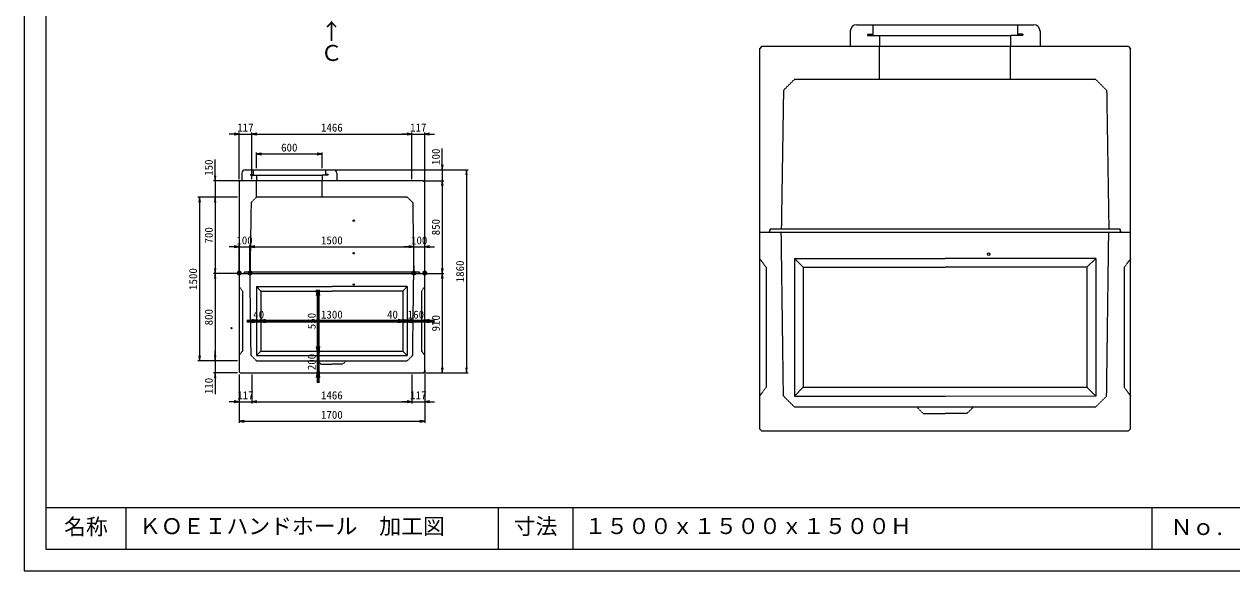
# Model space of a CAD drawing. Units: millimetres, scale not verified. Extents: x -420 to 421, y -297 to 297.
# Drawn here: x -420 to 133, y -297 to -47 of the extents above; entities that cross this region are included whole.
import ezdxf
from ezdxf.enums import TextEntityAlignment as Align

# ---------------------------------------------------------------- set-up
doc = ezdxf.new("R2010")
doc.units = ezdxf.units.MM
doc.header["$PDMODE"] = 32
doc.header["$PDSIZE"] = 0.5
doc.linetypes.add('USER2', pattern=[4.7625, 3.175, -1.5875])
doc.layers.add('0-0', color=7, linetype='Continuous')
for name, color, linetype, lineweight in [('0-1_0', 9, 'Continuous', 25), ('0-2_dims', 7, 'Continuous', 18), ('0-3_pen1実線', 4, 'Continuous', 13), ('0-4_pen3実線', 7, 'Continuous', 25), ('0-5_pen4実線', 7, 'Continuous', 25), ('0-6_pen2破線', 3, 'USER2', 25), ('0-8_鉄筋１', 7, 'Continuous', 50)]:
    doc.layers.add(name, color=color, linetype=linetype, lineweight=lineweight)
doc.styles.add('ＭＳ ゴシック', font='')
doc.styles.get('ＭＳ ゴシック').set_extended_font_data('MS Gothic')

# ---------------------------------------------------------------- blocks, each defined once
blk = doc.blocks.new('部分図 1')
at = {"layer": '0-1_0'}
blk.add_lwpolyline([(0, 0), (16824, 0), (16824, 11878), (0, 11878)], close=True, dxfattribs=at)
at = {"layer": '0-2_dims'}
for p, q in [((1953.71, 2723), (1734.71, 2723)), ((1749.71, 2723), (1749.71, 1923)), ((3698.71, 2723), (3844.71, 2723)), ((3829.71, 2723), (3829.71, 1813)), ((1749.71, 1923), (1749.71, 2013)), ((1953.71, 1923), (1734.71, 1923)), ((1953.71, 1923), (1734.71, 1923)), ((1749.71, 1923), (1749.71, 1813)), ((1953.71, 1813), (1734.71, 1813)), ((1749.71, 1813), (1749.71, 1618)), ((3683.71, 1813), (3844.71, 1813))]:
    blk.add_line(p, q, dxfattribs=at)
for points in [[(1757.21, 2678), (1749.71, 2723), (1742.21, 2678)], [(3837.21, 2678), (3829.71, 2723), (3822.21, 2678)], [(1742.21, 1968), (1749.71, 1923), (1757.21, 1968)], [(1742.21, 1968), (1749.71, 1923), (1757.21, 1968)], [(1757.21, 1768), (1749.71, 1813), (1742.21, 1768)], [(3822.21, 1858), (3829.71, 1813), (3837.21, 1858)]]:
    blk.add_lwpolyline(points, dxfattribs=at)
at = {"layer": '0-2_dims', "color": 2}
blk.add_circle((8835, 2900.4), 11, dxfattribs=at)
at = {"layer": '0-3_pen1実線'}
for p, q in [((9036, 4896.04), (9041.96, 4902)), ((2728.71, 3620.02), (2731.69, 3623))]:
    blk.add_line(p, q, dxfattribs=at)
at = {"layer": '0-4_pen3実線'}
for p, q in [((7626, 5002), (9246, 5002)), ((7566, 4942), (7566, 4802)), ((9306, 4942), (9306, 4802)), ((6735.02, 4781), (6735.02, 3101)), ((10115.02, 4801), (10135.02, 4781)), ((10135.02, 3101), (10135.02, 4781)), ((1968.61, 4001), (1878.61, 4001)), ((1968.61, 3587.1), (1968.61, 4016)), ((1968.61, 4001), (2085.41, 4001)), ((2085.41, 3587.1), (2085.41, 4016)), ((2085.41, 3587.1), (2085.41, 4016)), ((2085.41, 4001), (2175.41, 4001)), ((2085.41, 4001), (3551.71, 4001)), ((3551.71, 4001), (3461.71, 4001)), ((3551.71, 3587.1), (3551.71, 4016)), ((3551.71, 3587.1), (3551.71, 4016)), ((3551.71, 4001), (3668.71, 4001)), ((3668.71, 3550.5), (3668.71, 4016)), ((3668.71, 4001), (3758.71, 4001)), ((1749.71, 3573), (1749.71, 3768)), ((2128.71, 3688), (2128.71, 3833)), ((2128.71, 3818), (2728.71, 3818)), ((2728.71, 3688), (2728.71, 3833)), ((3829.71, 3673), (3829.71, 3868)), ((2023.71, 3673), (2833.71, 3673)), ((2848.71, 3673), (3844.71, 3673)), ((2848.71, 3673), (4066.71, 3673)), ((3829.71, 3673), (3829.71, 3573)), ((4051.71, 3673), (4051.71, 1813)), ((1978.71, 3573), (1734.71, 3573)), ((1749.71, 3573), (1749.71, 3423)), ((1968.71, 3563), (1968.71, 2723)), ((1993.71, 3643), (1993.71, 3573)), ((2863.71, 3643), (2863.71, 3573)), ((3658.71, 3573), (3668.71, 3563)), ((3668.71, 2723), (3668.71, 3563)), ((3673.71, 3573), (3844.71, 3573)), ((3673.71, 3573), (3844.71, 3573)), ((3829.71, 3573), (3829.71, 3483)), ((3829.71, 3573), (3829.71, 2723)), ((1938.71, 3423), (1591.71, 3423)), ((1606.71, 3423), (1606.71, 1923)), ((1953.71, 3423), (1734.71, 3423)), ((1953.71, 3423), (1734.71, 3423)), ((1749.71, 3423), (1749.71, 3333)), ((1749.71, 3423), (1749.71, 2723)), ((6735, 3101), (6735, 1301)), ((6735.02, 3101), (10135.02, 3101)), ((10035.02, 3131), (10045.02, 3101)), ((10135, 1301), (10135, 3101)), ((1968.71, 2967.88), (1878.71, 2967.88)), ((1968.71, 2738), (1968.71, 2982.88)), ((1968.71, 2967.88), (2068.51, 2967.88)), ((2068.51, 2741.5), (2068.51, 2982.88)), ((2068.51, 2741.5), (2068.51, 2982.88)), ((2068.51, 2967.88), (2158.51, 2967.88)), ((2068.51, 2967.88), (3568.5, 2967.88)), ((3568.5, 2967.88), (3478.5, 2967.88)), ((3568.5, 2741.5), (3568.5, 2982.88)), ((3568.5, 2741.5), (3568.5, 2982.88)), ((3568.5, 2967.88), (3668.71, 2967.88)), ((3668.71, 2736.69), (3668.71, 2982.88)), ((3668.71, 2967.88), (3758.71, 2967.88)), ((7055, 2861), (8435, 2861)), ((7055, 2861), (7055, 1601)), ((7135, 2781), (7055, 2861)), ((7135, 2781), (7135, 1681)), ((7135, 2781), (8435, 2781)), ((9815, 2861), (8435, 2861)), ((9735, 2781), (8435, 2781)), ((9735, 2781), (9815, 2861)), ((9735, 2781), (9735, 1681)), ((9815, 2861), (9815, 1601)), ((1953.71, 2723), (1734.71, 2723)), ((1968.71, 2723), (3668.71, 2723)), ((1968.71, 2723), (1968.71, 1823)), ((3618.71, 2738), (3623.71, 2723)), ((3668.71, 1823), (3668.71, 2723)), ((3683.71, 2723), (3844.71, 2723)), ((2128.71, 2603), (2818.71, 2603)), ((2128.71, 2603), (2128.71, 1973)), ((2168.71, 2563), (2128.71, 2603)), ((2168.71, 2563), (2168.71, 2013)), ((2168.71, 2563), (2818.71, 2563)), ((3508.71, 2603), (2818.71, 2603)), ((3468.71, 2563), (2818.71, 2563)), ((3468.71, 2563), (3508.71, 2603)), ((3468.71, 2563), (3468.71, 2013)), ((3508.71, 2603), (3508.71, 1973)), ((2168.71, 2013), (2128.71, 1973)), ((2168.71, 2013), (2818.71, 2013)), ((2818.71, 2013), (3468.71, 2013)), ((3468.71, 2013), (3508.71, 1973)), ((1938.71, 1923), (1591.71, 1923)), ((2128.71, 1973), (2818.71, 1973)), ((2818.71, 1973), (3508.05, 1973.66)), ((1968.71, 1823), (1978.71, 1813)), ((1968.71, 1798), (1968.71, 1534)), ((1978.71, 1813), (3658.71, 1813)), ((2085.51, 1798), (2085.51, 1534)), ((2085.51, 1798), (2085.51, 1534)), ((3551.71, 1798), (3551.71, 1534)), ((3551.71, 1798), (3551.71, 1534)), ((3668.71, 1823), (3658.71, 1813)), ((3668.71, 1842), (3668.71, 1534)), ((3698.71, 1813), (4066.71, 1813)), ((1968.71, 1717), (1968.71, 1355)), ((3668.71, 1692), (3668.71, 1355)), ((7135, 1681), (7055, 1601)), ((7135, 1681), (8435, 1681)), ((8435, 1681), (9735, 1681)), ((9735, 1681), (9815, 1601)), ((1968.71, 1549), (1878.71, 1549)), ((1968.71, 1549), (2085.51, 1549)), ((2085.51, 1549), (2175.51, 1549)), ((2085.51, 1549), (3551.71, 1549)), ((3551.71, 1549), (3461.71, 1549)), ((3551.71, 1549), (3668.71, 1549)), ((3668.71, 1549), (3758.71, 1549)), ((7055, 1601), (8435, 1601)), ((8435, 1601), (9813.68, 1602.32)), ((1968.71, 1370), (3668.71, 1370)), ((6735, 1301), (6755, 1281)), ((6755, 1281), (10115, 1281)), ((10135, 1301), (10115, 1281)), ((931, 580), (931, 200)), ((5025, 580), (5025, 200))]:
    blk.add_line(p, q, dxfattribs=at)
for points in [[(10115.02, 4801), (6755.02, 4801), (6735.02, 4781)], [(1923.61, 3993.5), (1968.61, 4001), (1923.61, 4008.5)], [(2130.41, 4008.5), (2085.41, 4001), (2130.41, 3993.5)], [(2130.41, 4008.5), (2085.41, 4001), (2130.41, 3993.5)], [(3506.71, 3993.5), (3551.71, 4001), (3506.71, 4008.5)], [(3506.71, 3993.5), (3551.71, 4001), (3506.71, 4008.5)], [(3713.71, 4008.5), (3668.71, 4001), (3713.71, 3993.5)], [(2173.71, 3825.5), (2128.71, 3818), (2173.71, 3810.5)], [(2683.71, 3810.5), (2728.71, 3818), (2683.71, 3825.5)], [(3822.21, 3718), (3829.71, 3673), (3837.21, 3718)], [(4059.21, 3628), (4051.71, 3673), (4044.21, 3628)], [(1742.21, 3618), (1749.71, 3573), (1757.21, 3618)], [(3658.71, 3573), (1978.71, 3573), (1968.71, 3563)], [(3837.21, 3528), (3829.71, 3573), (3822.21, 3528)], [(3837.21, 3528), (3829.71, 3573), (3822.21, 3528)], [(1614.21, 3378), (1606.71, 3423), (1599.21, 3378)], [(1757.21, 3378), (1749.71, 3423), (1742.21, 3378)], [(1757.21, 3378), (1749.71, 3423), (1742.21, 3378)], [(1923.71, 2960.38), (1968.71, 2967.88), (1923.71, 2975.38)], [(2113.51, 2975.37), (2068.51, 2967.87), (2113.51, 2960.37)], [(2113.51, 2975.37), (2068.51, 2967.87), (2113.51, 2960.37)], [(3523.5, 2960.38), (3568.5, 2967.88), (3523.5, 2975.38)], [(3523.5, 2960.38), (3568.5, 2967.88), (3523.5, 2975.38)], [(3713.71, 2975.37), (3668.71, 2967.87), (3713.71, 2960.37)], [(1742.21, 2768), (1749.71, 2723), (1757.21, 2768)], [(3822.21, 2768), (3829.71, 2723), (3837.21, 2768)], [(1599.21, 1968), (1606.71, 1923), (1614.21, 1968)], [(4044.21, 1858), (4051.71, 1813), (4059.21, 1858)], [(1923.71, 1541.5), (1968.71, 1549), (1923.71, 1556.5)], [(2130.51, 1556.5), (2085.51, 1549), (2130.51, 1541.5)], [(2130.51, 1556.5), (2085.51, 1549), (2130.51, 1541.5)], [(3506.71, 1541.5), (3551.71, 1549), (3506.71, 1556.5)], [(3506.71, 1541.5), (3551.71, 1549), (3506.71, 1556.5)], [(3713.71, 1556.5), (3668.71, 1549), (3713.71, 1541.5)], [(2013.71, 1377.5), (1968.71, 1370), (2013.71, 1362.5)], [(3623.71, 1362.5), (3668.71, 1370), (3623.71, 1377.5)]]:
    blk.add_lwpolyline(points, dxfattribs=at)
for centre, radius in [((3019.01, 3207.35), 6.2), ((3019.01, 2908.35), 6.2), ((3018.61, 2623.1), 5.6)]:
    blk.add_circle(centre, radius, dxfattribs=at)
for centre, radius, start, end in [((7626, 4942), 60, 90, 180), ((9246, 4942), 60, 0, 90), ((2023.71, 3643), 30, 90, 180), ((2833.71, 3643), 30, 0, 90)]:
    blk.add_arc(centre, radius, start, end, dxfattribs=at)
blk.add_point((1898.32, 2222.71), dxfattribs=at)
at = {"layer": '0-5_pen4実線'}
for p, q in [((200, 580), (16610, 580)), ((4340.3, 580), (4340.3, 200)), ((10328, 580), (10328, 200))]:
    blk.add_line(p, q, dxfattribs=at)
blk.add_lwpolyline([(200, 200), (16610, 200), (16610, 11452), (200, 11452)], close=True, dxfattribs=at)
at = {"layer": '0-6_pen2破線'}
for p, q in [((7772, 5002), (7772, 4902)), ((9100, 5002), (9100, 4914)), ((7724, 4914), (7724, 4902)), ((7724, 4914), (7772, 4914)), ((7724, 4902), (9036, 4902)), ((7836, 4902), (7836, 4802)), ((9148, 4902), (9036, 4902)), ((9036, 4902), (9036, 4802)), ((9148, 4914), (9100, 4914)), ((9148, 4914), (9148, 4902)), ((7835.02, 4501), (7835.02, 4801)), ((9035.22, 4502.6), (9035.22, 4802.6)), ((8435.02, 4501), (7055.02, 4501)), ((9815.02, 4501), (8435.02, 4501)), ((9815.02, 4501), (9915.02, 4401)), ((9915.02, 4401), (9935.02, 3131)), ((2096.71, 3673), (2096.71, 3623)), ((2760.71, 3673), (2760.71, 3629)), ((2072.71, 3629), (2072.71, 3623)), ((2072.71, 3629), (2096.71, 3629)), ((2072.71, 3623), (2728.71, 3623)), ((2128.71, 3623), (2128.71, 3573)), ((2128.71, 3423), (2128.71, 3573)), ((2784.71, 3623), (2728.71, 3623)), ((2728.71, 3623), (2728.71, 3573)), ((2728.71, 3423), (2728.71, 3573)), ((2784.71, 3629), (2760.71, 3629)), ((2784.71, 3629), (2784.71, 3623)), ((2818.71, 3423), (2128.71, 3423)), ((3508.71, 3423), (2818.71, 3423)), ((3508.71, 3423), (3558.71, 3373)), ((3558.71, 3373), (3568.71, 2738)), ((6835.02, 3131), (6825.02, 3101)), ((6825.02, 3101), (6835.02, 3131)), ((6835.02, 3131), (8435.02, 3131)), ((6955, 1601), (6935, 3101)), ((8435.02, 3131), (10035.02, 3131)), ((9915, 1601), (9934.61, 3101)), ((10045.02, 3101), (10035.02, 3131)), ((6735, 2861), (6795, 2781)), ((6795, 2781), (6795, 1681)), ((10135, 2861), (10075, 2781)), ((10075, 2781), (10075, 1681)), ((2018.71, 2738), (2013.71, 2723)), ((2013.71, 2723), (2018.71, 2738)), ((2018.71, 2738), (2818.71, 2738)), ((2078.71, 1973), (2068.71, 2723)), ((2818.71, 2738), (3618.71, 2738)), ((3558.71, 1973), (3568.52, 2723)), ((3623.71, 2723), (3618.71, 2738)), ((1968.71, 2603), (1998.71, 2563)), ((1998.71, 2563), (1998.71, 2013)), ((3668.71, 2603), (3638.71, 2563)), ((3638.71, 2563), (3638.71, 2013)), ((1998.71, 2013), (1968.71, 1973)), ((3638.71, 2013), (3668.71, 1973)), ((2128.71, 1923), (2078.71, 1973)), ((2128.71, 1923), (2818.71, 1923)), ((2688.71, 1923), (2718.71, 1893)), ((2718.71, 1893), (2818.71, 1893)), ((2818.71, 1923), (3508.71, 1923)), ((2918.71, 1893), (2818.71, 1893)), ((2948.71, 1923), (2918.71, 1893)), ((3508.71, 1923), (3558.71, 1973)), ((6795, 1681), (6735, 1601)), ((10075, 1681), (10135, 1601)), ((7055, 1501), (6955, 1601)), ((9815, 1501), (9915, 1601)), ((7055, 1501), (8435, 1501)), ((8175, 1501), (8235, 1441)), ((8235, 1441), (8435, 1441)), ((8435, 1501), (9815, 1501)), ((8635, 1441), (8435, 1441)), ((8695, 1501), (8635, 1441))]:
    blk.add_line(p, q, dxfattribs=at)
for points in [[(7055.02, 4501), (6955.02, 4401), (6935.02, 3131)], [(2128.71, 3423), (2078.71, 3373), (2068.71, 2738)]]:
    blk.add_lwpolyline(points, dxfattribs=at)
at = {"layer": '0-8_鉄筋１'}
for p, q in [((2671.21, 2563), (2707.71, 2563)), ((2692.71, 2563), (2692.71, 2013)), ((2128.71, 2288), (2038.71, 2288)), ((2128.71, 2288), (2128.71, 2303)), ((2128.71, 2288), (2168.71, 2288)), ((2168.71, 2288), (2168.71, 2303)), ((2168.71, 2288), (2168.71, 2303)), ((2168.71, 2288), (2258.71, 2288)), ((2168.71, 2288), (3468.71, 2288)), ((3468.71, 2288), (3323.71, 2288)), ((3508.71, 2288), (3418.71, 2288)), ((3468.71, 2288), (3468.71, 2303)), ((3468.71, 2288), (3468.71, 2303)), ((3468.71, 2288), (3508.71, 2288)), ((3508.71, 2288), (3508.71, 2303)), ((3508.71, 2288), (3508.71, 2303)), ((3508.71, 2288), (3598.71, 2288)), ((3508.71, 2288), (3668.71, 2288)), ((3668.71, 2288), (3668.71, 2303)), ((3668.71, 2288), (3758.71, 2288)), ((2692.71, 2013), (2692.71, 2103)), ((2692.71, 2013), (2707.71, 2013)), ((2692.71, 2013), (2707.71, 2013)), ((2692.71, 2013), (2692.71, 1813)), ((2692.71, 1813), (2707.71, 1813)), ((2692.71, 1813), (2692.71, 1723))]:
    blk.add_line(p, q, dxfattribs=at)
for points in [[(2700.21, 2518), (2692.71, 2563), (2685.21, 2518)], [(2083.71, 2280.5), (2128.71, 2288), (2083.71, 2295.5)], [(2213.71, 2295.5), (2168.71, 2288), (2213.71, 2280.5)], [(2213.71, 2295.5), (2168.71, 2288), (2213.71, 2280.5)], [(3423.71, 2280.5), (3468.71, 2288), (3423.71, 2295.5)], [(3423.71, 2280.5), (3468.71, 2288), (3423.71, 2295.5)], [(3463.71, 2280.5), (3508.71, 2288), (3463.71, 2295.5)], [(3553.71, 2295.5), (3508.71, 2288), (3553.71, 2280.5)], [(3713.71, 2295.5), (3668.71, 2288), (3713.71, 2280.5)], [(2685.21, 2058), (2692.71, 2013), (2700.21, 2058)], [(2685.21, 2058), (2692.71, 2013), (2700.21, 2058)], [(2700.21, 1768), (2692.71, 1813), (2685.21, 1768)]]:
    blk.add_lwpolyline(points, dxfattribs=at)
at = {"layer": '0-2_dims', "style": 'ＭＳ ゴシック'}
for s, p in [('↑', (2715.71, 4826)), ('Ｃ', (2715.71, 4626))]:
    blk.add_text(s, height=146.6, dxfattribs=at).set_placement(p, align=Align.BOTTOM_LEFT)
for s, p in [('800', (1749.21, 2248)), ('910', (3829.21, 2193)), ('110', (1749.21, 1618))]:
    blk.add_text(s, height=73.31, rotation=90, dxfattribs=at).set_placement(p, align=Align.BOTTOM_LEFT)
at = {"layer": '0-4_pen3実線', "style": 'ＭＳ ゴシック'}
for s, height, p in [('117', 73.31, (1952.01, 4001.5)), ('1466', 73.31, (2718.56, 4001.5)), ('117', 73.31, (3535.21, 4001.5)), ('600', 73.31, (2353.71, 3818.5)), ('100', 73.31, (1943.61, 2968.38)), ('1500', 73.31, (2718.51, 2968.38)), ('100', 73.31, (3543.61, 2968.38)), ('●', 36.66, (1944.11, 2697.3)), ('●', 36.66, (2043.81, 2697.7)), ('●', 36.66, (3543.61, 2697.1)), ('●', 36.66, (3643.71, 2697)), ('117', 73.31, (1952.11, 1549.5)), ('1466', 73.31, (2718.61, 1549.5)), ('117', 73.31, (3535.21, 1549.5)), ('1700', 73.31, (2718.71, 1370.5)), ('名称', 146.6, (366, 287)), ('ＫＯＥＩハンドホール\u3000加工図', 146.6, (1053, 292)), ('寸法', 146.6, (4484.2, 291)), ('１５００ｘ１５００ｘ１５００Ｈ', 146.6, (5132, 293)), ('Ｎｏ.', 146.6, (10500.7, 284.33))]:
    blk.add_text(s, height=height, dxfattribs=at).set_placement(p, align=Align.BOTTOM_LEFT)
for s, p in [('150', (1749.21, 3618)), ('100', (3829.21, 3718)), ('850', (3829.21, 3073)), ('700', (1749.21, 2998)), ('1500', (1606.21, 2573)), ('1860', (4051.21, 2643))]:
    blk.add_text(s, height=73.31, rotation=90, dxfattribs=at).set_placement(p, align=Align.BOTTOM_LEFT)
at = {"layer": '0-8_鉄筋１', "style": 'ＭＳ ゴシック'}
for s, p in [('40', (2098.71, 2288.5)), ('1300', (2718.71, 2288.5)), ('40', (3323.71, 2288.5)), ('160', (3513.71, 2288.5))]:
    blk.add_text(s, height=73.31, dxfattribs=at).set_placement(p, align=Align.BOTTOM_LEFT)
for s, p in [('550', (2692.21, 2213)), ('200', (2692.21, 1838))]:
    blk.add_text(s, height=73.31, rotation=90, dxfattribs=at).set_placement(p, align=Align.BOTTOM_LEFT)

msp = doc.modelspace()

# ---------------------------------------------------------------- block references
at = {"layer": '0-0', "xscale": 0.05, "yscale": 0.05}
msp.add_blockref('部分図 1', (-420.5, -297), dxfattribs=at)

doc.saveas('drawing.dxf')
